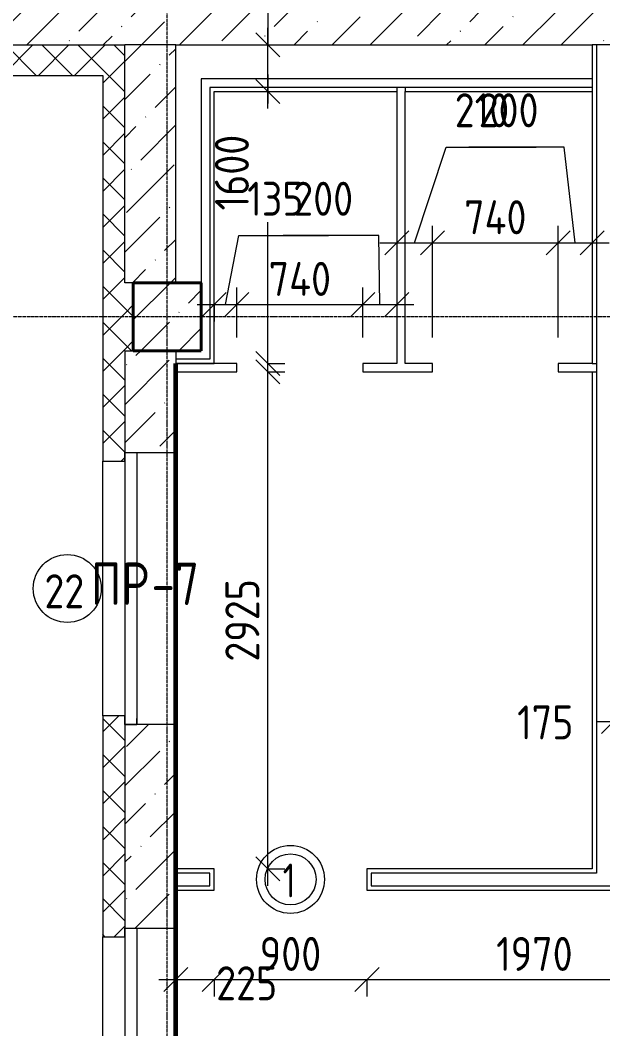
# Model space of a CAD drawing. Header units: millimetres. Extents: x -56773 to 221258, y -262288 to 26541.
# Drawn here: x -19182 to -15754, y -43652 to -37714 of the extents above; entities that cross this region are included whole.
import ezdxf

# ---------------------------------------------------------------- set-up
doc = ezdxf.new("R2010")
doc.units = ezdxf.units.MM
doc.linetypes.add('ADSK_Линия сетки', pattern=[25, 20, -2.5, 0, -2.5])
for name, color, linetype, lineweight in [('3.1 Штукатурка внешн стен для инвесторов', 5, 'Continuous', 60), ('_ Окна', 7, 'Continuous', 18), ('Марки', 7, 'Continuous', 20), ('Марки дверей', 7, 'Continuous', 20), ('Марки окон', 7, 'Continuous', 20), ('Несущие колонны', 7, 'Continuous', 18), ('Окна', 7, 'Continuous', 9), ('Оси', 7, 'Continuous', 9), ('Размеры', 7, 'Continuous', 9), ('Стены внутренние', 7, 'Continuous', 18), ('Стены наружные', 7, 'Continuous', 18), ('Стены несущие', 7, 'Continuous', 30), ('Стены отделка', 7, 'Continuous', 30), ('Стены перегородки', 7, 'Continuous', 30), ('Стены штриховка', 7, 'Continuous', 9)]:
    doc.layers.add(name, color=color, linetype=linetype, lineweight=lineweight)
doc.styles.add('GOST Common_2', font='', dxfattribs={"width": 0.9, "height": 250})
doc.styles.add('GOST Common_3', font='', dxfattribs={"width": 0.9, "height": 200})
doc.styles.add('GOST Common_5', font='', dxfattribs={"width": 0.85, "height": 250})
doc.styles.add('GOST Common_B', font='', dxfattribs={"width": 0.8, "height": 200})
doc.styles.get('GOST Common_2').set_extended_font_data('GOST Common')
doc.styles.get('GOST Common_3').set_extended_font_data('GOST Common')
doc.styles.get('GOST Common_5').set_extended_font_data('GOST Common')
doc.styles.get('GOST Common_B').set_extended_font_data('GOST Common', bold=True)
doc.dimstyles.new('ADSK_Основной_2_0_1', dxfattribs={"dimscale": 304.8, "dimtxt": 201.142999, "dimasz": 0.463911, "dimexe": 0.328084, "dimexo": 0.328084, "dimgap": 0.164042, "dimtad": 1, "dimdec": 3, "dimrnd": 0.001, "dimdsep": 46, "dimtxsty": 'GOST Common_3', "dimblk1": 'OBLIQUE', "dimblk2": 'OBLIQUE', "dimsah": 1, "dimcen": 0.09, "dimdle": 0.328084, "dimazin": 2, "dimtfac": 1, "dimtdec": 4, "dimtix": 1, "dimtmove": 1, "dimatfit": 3, "dimfxl": 1, "dimtvp": 1, "dimtolj": 1, "dimtzin": 0, "dimlwd": 20, "dimlwe": 20, "dimarcsym": 2})
doc.dimstyles.new('ADSK_Основной_2_0_2', dxfattribs={"dimscale": 304.8, "dimtxt": 201.142999, "dimasz": 0.463911, "dimexe": 0.328084, "dimexo": 0.328084, "dimgap": 0.164042, "dimtad": 1, "dimdec": 3, "dimrnd": 0.001, "dimdsep": 46, "dimtxsty": 'GOST Common_3', "dimblk1": 'OBLIQUE', "dimblk2": 'OBLIQUE', "dimsah": 1, "dimcen": 0.09, "dimdle": 0.328084, "dimazin": 2, "dimtfac": 1, "dimtdec": 4, "dimtix": 1, "dimtmove": 0, "dimatfit": 3, "dimfxl": 1, "dimtvp": 1, "dimtolj": 1, "dimtzin": 0, "dimlwd": 20, "dimlwe": 20, "dimarcsym": 2})
pattern_1 = [(45, (1283.93, -48864.63), (84.1895, 308.696), [396.875, -79.375, 3.353, -76.022])]
pattern_2 = [(45, (1283.93, -48864.63), (-106.066, 106.066), []), (135, (1283.93, -48864.63), (-106.066, -106.066), [])]

# ---------------------------------------------------------------- blocks, each defined once
blk = doc.blocks.new('ADSK_КолоннаЖБ_Прямоугольная - 400x400 мм-1807142-Кладочный план 1-го этажа')
at = {"layer": 'Несущие колонны', "lineweight": 40}
for p, q in [((-200, 200), (200, 200)), ((-200, -200), (-200, 200)), ((200, 200), (200, -200)), ((200, -200), (-200, -200))]:
    blk.add_line(p, q, dxfattribs=at)
blk = doc.blocks.new('ОКНО L03 _2СТ_RS - ОК-1_1600х2000h_противоударное-3556404-Кладочный план 1-го этажа')
at = {"layer": '_ Окна'}
for p, q in [((-838.1, -79), (761.9, -79)), ((-838.1, -149), (-838.1, -79)), ((-838.1, -79), (-803.1, -79)), ((761.9, -79), (726.9, -79)), ((761.9, -149), (761.9, -79)), ((-838.1, -149), (761.9, -149)), ((-838.1, -149), (-833.1, -149)), ((761.9, -149), (756.9, -149))]:
    blk.add_line(p, q, dxfattribs=at)
blk = doc.blocks.new('М_двери1 - Марка экземпляра 2-3719212-Кладочный план 1-го этажа')
at = {"layer": 'Марки дверей'}
for radius in [2, 1.5]:
    blk.add_circle((0, 0), radius, dxfattribs=at)
blk = doc.blocks.new('_Oblique')
at = {"color": 0, "linetype": 'ByBlock', "lineweight": -2}
blk.add_line((-0.5, -0.5), (0.5, 0.5), dxfattribs=at)
blk = doc.blocks.new('*D4044')
at = {"layer": 'Defpoints', "color": 0, "lineweight": 25, "transparency": 16777216}
for p in [(-16966.1, -38924.2), (-16756.1, -39024.2), (-16756.1, -39682.7)]:
    blk.add_point(p, dxfattribs=at)
at = {"layer": 'Размеры', "color": 0, "lineweight": 20, "transparency": 16777216}
for p, q in [((-16861.1, -39024.2), (-16675, -38461.1)), ((-16675, -38461.1), (-16146.4, -38461.1)), ((-16756.1, -39582.7), (-16756.1, -38924.2)), ((-17066.1, -39024.2), (-16656.1, -39024.2)), ((-16966.1, -39024.2), (-16966.1, -39124.2))]:
    blk.add_line(p, q, dxfattribs=at)
at = {"layer": 'Размеры', "color": 0, "lineweight": 20, "transparency": 16777216, "xscale": 141.4, "yscale": 141.4, "zscale": 141.4, "rotation": 180}
blk.add_blockref('_Oblique', (-16966.1, -39024.2), dxfattribs=at)
at = {"layer": 'Размеры', "color": 0, "lineweight": 20, "transparency": 16777216, "xscale": 141.4, "yscale": 141.4, "zscale": 141.4}
blk.add_blockref('_Oblique', (-16756.1, -39024.2), dxfattribs=at)
at = {"layer": 'Размеры', "color": 0, "lineweight": 9, "transparency": 16777216, "insert": (-16625, -38144.5), "char_height": 200, "width": 409.104, "attachment_point": 1, "line_spacing_factor": 1.022761, "style": 'GOST Common_3'}
blk.add_mtext('\\A1;210', dxfattribs=at)
blk = doc.blocks.new('*D4045')
at = {"layer": 'Defpoints', "color": 0, "lineweight": 25, "transparency": 16777216}
for p in [(-16016.1, -39024.2), (-16756.1, -39682.7), (-16016.1, -39682.7)]:
    blk.add_point(p, dxfattribs=at)
at = {"layer": 'Размеры', "color": 0, "lineweight": 20, "transparency": 16777216}
for p, q in [((-16756.1, -39582.7), (-16756.1, -38924.2)), ((-16016.1, -39582.7), (-16016.1, -38924.2)), ((-16856.1, -39024.2), (-15916.1, -39024.2))]:
    blk.add_line(p, q, dxfattribs=at)
at = {"layer": 'Размеры', "color": 0, "lineweight": 20, "transparency": 16777216, "xscale": 141.4, "yscale": 141.4, "zscale": 141.4, "rotation": 180}
blk.add_blockref('_Oblique', (-16756.1, -39024.2), dxfattribs=at)
at = {"layer": 'Размеры', "color": 0, "lineweight": 20, "transparency": 16777216, "xscale": 141.4, "yscale": 141.4, "zscale": 141.4}
blk.add_blockref('_Oblique', (-16016.1, -39024.2), dxfattribs=at)
at = {"layer": 'Размеры', "color": 0, "lineweight": 9, "transparency": 16777216, "insert": (-16386.1, -38874.2), "char_height": 200, "width": 474.561, "attachment_point": 5, "style": 'GOST Common_3'}
blk.add_mtext('\\A1;740', dxfattribs=at)
blk = doc.blocks.new('*D4046')
at = {"layer": 'Defpoints', "color": 0, "lineweight": 25, "transparency": 16777216}
for p in [(-15816.1, -38924.2), (-15816.1, -39024.2), (-16016.1, -39682.7)]:
    blk.add_point(p, dxfattribs=at)
at = {"layer": 'Размеры', "color": 0, "lineweight": 20, "transparency": 16777216}
for p, q in [((-15980, -38461.1), (-16542.8, -38461.1)), ((-15916.1, -39024.2), (-15980, -38461.1)), ((-16016.1, -39582.7), (-16016.1, -38924.2)), ((-16116.1, -39024.2), (-15716.1, -39024.2)), ((-15816.1, -39024.2), (-15816.1, -39124.2))]:
    blk.add_line(p, q, dxfattribs=at)
at = {"layer": 'Размеры', "color": 0, "lineweight": 20, "transparency": 16777216, "xscale": 141.4, "yscale": 141.4, "zscale": 141.4, "rotation": 180}
blk.add_blockref('_Oblique', (-16016.1, -39024.2), dxfattribs=at)
at = {"layer": 'Размеры', "color": 0, "lineweight": 20, "transparency": 16777216, "xscale": 141.4, "yscale": 141.4, "zscale": 141.4}
blk.add_blockref('_Oblique', (-15816.1, -39024.2), dxfattribs=at)
at = {"layer": 'Размеры', "color": 0, "lineweight": 9, "transparency": 16777216, "insert": (-16484.1, -38144.5), "char_height": 200, "width": 454.106, "attachment_point": 1, "line_spacing_factor": 1.022761, "style": 'GOST Common_3'}
blk.add_mtext('\\A1;200', dxfattribs=at)
blk = doc.blocks.new('*D4047')
at = {"layer": 'Defpoints', "color": 0, "lineweight": 25, "transparency": 16777216}
for p in [(-17824.6, -38134.7), (-17724.6, -38134.7), (-17824.6, -39734.7)]:
    blk.add_point(p, dxfattribs=at)
at = {"layer": 'Размеры', "color": 0, "lineweight": 20, "transparency": 16777216}
for p, q in [((-17724.6, -38034.7), (-17724.6, -38203.8)), ((-17724.6, -38134.7), (-17624.6, -38134.7)), ((-17724.6, -39834.7), (-17724.6, -38903.8)), ((-17724.6, -39734.7), (-17624.6, -39734.7))]:
    blk.add_line(p, q, dxfattribs=at)
at = {"layer": 'Размеры', "color": 0, "lineweight": 20, "transparency": 16777216, "xscale": 141.4, "yscale": 141.4, "zscale": 141.4}
for p, rotation in [((-17724.6, -38134.7), 90), ((-17724.6, -39734.7), 270)]:
    blk.add_blockref('_Oblique', p, dxfattribs=dict(at, rotation=rotation))
at = {"layer": 'Размеры', "color": 0, "lineweight": 9, "transparency": 16777216, "insert": (-18036, -38834), "char_height": 200, "width": 560.473, "attachment_point": 1, "rotation": 90, "line_spacing_factor": 1.022761, "style": 'GOST Common_3'}
blk.add_mtext('\\A1;1600', dxfattribs=at)
blk = doc.blocks.new('*D4048')
at = {"layer": 'Defpoints', "color": 0, "lineweight": 25, "transparency": 16777216}
for p in [(-17824.6, -37859.7), (-17724.6, -37859.7), (-17824.6, -38134.7)]:
    blk.add_point(p, dxfattribs=at)
at = {"layer": 'Размеры', "color": 0, "lineweight": 20, "transparency": 16777216}
for p, q in [((-17583.2, -37332.8), (-17724.6, -37332.8)), ((-17724.6, -37332.8), (-17724.6, -37859.7)), ((-17724.6, -38234.7), (-17724.6, -37759.7)), ((-17724.6, -37859.7), (-17624.6, -37859.7)), ((-17724.6, -38134.7), (-17624.6, -38134.7))]:
    blk.add_line(p, q, dxfattribs=at)
at = {"layer": 'Размеры', "color": 0, "lineweight": 20, "transparency": 16777216, "xscale": 141.4, "yscale": 141.4, "zscale": 141.4}
for p, rotation in [((-17724.6, -37859.7), 90), ((-17724.6, -38134.7), 270)]:
    blk.add_blockref('_Oblique', p, dxfattribs=dict(at, rotation=rotation))
at = {"layer": 'Размеры', "color": 0, "lineweight": 9, "transparency": 16777216, "insert": (-17435.1, -37376.5), "char_height": 200, "width": 454.106, "attachment_point": 1, "rotation": 90, "line_spacing_factor": 1.022761, "style": 'GOST Common_3'}
blk.add_mtext('\\A1;275', dxfattribs=at)
blk = doc.blocks.new('*D4049')
at = {"layer": 'Defpoints', "color": 0, "lineweight": 25, "transparency": 16777216}
for p in [(-17824.6, -39784.7), (-17724.6, -39784.7), (-17824.6, -42709.7)]:
    blk.add_point(p, dxfattribs=at)
at = {"layer": 'Размеры', "color": 0, "lineweight": 20, "transparency": 16777216}
for p, q in [((-17724.6, -42809.7), (-17724.6, -39684.7)), ((-17724.6, -39784.7), (-17624.6, -39784.7)), ((-17724.6, -42709.7), (-17624.6, -42709.7))]:
    blk.add_line(p, q, dxfattribs=at)
at = {"layer": 'Размеры', "color": 0, "lineweight": 20, "transparency": 16777216, "xscale": 141.4, "yscale": 141.4, "zscale": 141.4}
for p, rotation in [((-17724.6, -39784.7), 90), ((-17724.6, -42709.7), 270)]:
    blk.add_blockref('_Oblique', p, dxfattribs=dict(at, rotation=rotation))
at = {"layer": 'Размеры', "color": 0, "lineweight": 9, "transparency": 16777216, "insert": (-17874.6, -41247.2), "char_height": 200, "width": 605.475, "attachment_point": 5, "rotation": 90, "style": 'GOST Common_3'}
blk.add_mtext('\\A1;2925', dxfattribs=at)
blk = doc.blocks.new('*D4054')
at = {"layer": 'Defpoints', "color": 0, "lineweight": 25, "transparency": 16777216}
for p in [(-15516.1, -41509.7), (-15691.1, -41741.7), (-15516.1, -41841.7)]:
    blk.add_point(p, dxfattribs=at)
at = {"layer": 'Размеры', "color": 0, "lineweight": 20, "transparency": 16777216}
for p, q in [((-15516.1, -41609.7), (-15516.1, -41941.7)), ((-15791.1, -41841.7), (-15416.1, -41841.7)), ((-15691.1, -41841.7), (-15691.1, -41941.7))]:
    blk.add_line(p, q, dxfattribs=at)
at = {"layer": 'Размеры', "color": 0, "lineweight": 20, "transparency": 16777216, "xscale": 141.4, "yscale": 141.4, "zscale": 141.4, "rotation": 180}
blk.add_blockref('_Oblique', (-15691.1, -41841.7), dxfattribs=at)
at = {"layer": 'Размеры', "color": 0, "lineweight": 20, "transparency": 16777216, "xscale": 141.4, "yscale": 141.4, "zscale": 141.4}
blk.add_blockref('_Oblique', (-15516.1, -41841.7), dxfattribs=at)
at = {"layer": 'Размеры', "color": 0, "lineweight": 9, "transparency": 16777216, "insert": (-16257.7, -41747.8), "char_height": 200, "width": 409.104, "attachment_point": 1, "line_spacing_factor": 1.022761, "style": 'GOST Common_3'}
blk.add_mtext('\\A1;175', dxfattribs=at)
blk = doc.blocks.new('*D4064')
at = {"layer": 'Defpoints', "color": 0, "lineweight": 25, "transparency": 16777216}
for p in [(-18041.1, -39287.2), (-17906.1, -39387.2), (-17906.1, -39682.7)]:
    blk.add_point(p, dxfattribs=at)
at = {"layer": 'Размеры', "color": 0, "lineweight": 20, "transparency": 16777216}
for p, q in [((-17973.6, -39387.2), (-17895.8, -38981.8)), ((-17895.8, -38981.8), (-17367.3, -38981.8)), ((-17906.1, -39582.7), (-17906.1, -39287.2)), ((-18141.1, -39387.2), (-17806.1, -39387.2)), ((-18041.1, -39387.2), (-18041.1, -39487.2))]:
    blk.add_line(p, q, dxfattribs=at)
at = {"layer": 'Размеры', "color": 0, "lineweight": 20, "transparency": 16777216, "xscale": 141.4, "yscale": 141.4, "zscale": 141.4, "rotation": 180}
blk.add_blockref('_Oblique', (-18041.1, -39387.2), dxfattribs=at)
at = {"layer": 'Размеры', "color": 0, "lineweight": 20, "transparency": 16777216, "xscale": 141.4, "yscale": 141.4, "zscale": 141.4}
blk.add_blockref('_Oblique', (-17906.1, -39387.2), dxfattribs=at)
at = {"layer": 'Размеры', "color": 0, "lineweight": 9, "transparency": 16777216, "insert": (-17845.8, -38665.2), "char_height": 200, "width": 409.104, "attachment_point": 1, "line_spacing_factor": 1.022761, "style": 'GOST Common_3'}
blk.add_mtext('\\A1;135', dxfattribs=at)
blk = doc.blocks.new('*D4065')
at = {"layer": 'Defpoints', "color": 0, "lineweight": 25, "transparency": 16777216}
for p in [(-17166.1, -39387.2), (-17906.1, -39682.7), (-17166.1, -39682.7)]:
    blk.add_point(p, dxfattribs=at)
at = {"layer": 'Размеры', "color": 0, "lineweight": 20, "transparency": 16777216}
for p, q in [((-17906.1, -39582.7), (-17906.1, -39287.2)), ((-17166.1, -39582.7), (-17166.1, -39287.2)), ((-18006.1, -39387.2), (-17066.1, -39387.2))]:
    blk.add_line(p, q, dxfattribs=at)
at = {"layer": 'Размеры', "color": 0, "lineweight": 20, "transparency": 16777216, "xscale": 141.4, "yscale": 141.4, "zscale": 141.4, "rotation": 180}
blk.add_blockref('_Oblique', (-17906.1, -39387.2), dxfattribs=at)
at = {"layer": 'Размеры', "color": 0, "lineweight": 20, "transparency": 16777216, "xscale": 141.4, "yscale": 141.4, "zscale": 141.4}
blk.add_blockref('_Oblique', (-17166.1, -39387.2), dxfattribs=at)
at = {"layer": 'Размеры', "color": 0, "lineweight": 9, "transparency": 16777216, "insert": (-17536.1, -39237.2), "char_height": 200, "width": 474.561, "attachment_point": 5, "style": 'GOST Common_3'}
blk.add_mtext('\\A1;740', dxfattribs=at)
blk = doc.blocks.new('*D4066')
at = {"layer": 'Defpoints', "color": 0, "lineweight": 25, "transparency": 16777216}
for p in [(-16966.1, -39287.2), (-16966.1, -39387.2), (-17166.1, -39682.7)]:
    blk.add_point(p, dxfattribs=at)
at = {"layer": 'Размеры', "color": 0, "lineweight": 20, "transparency": 16777216}
for p, q in [((-17070.9, -38981.8), (-17633.8, -38981.8)), ((-17066.1, -39387.2), (-17070.9, -38981.8)), ((-17166.1, -39582.7), (-17166.1, -39287.2)), ((-17266.1, -39387.2), (-16866.1, -39387.2)), ((-16966.1, -39387.2), (-16966.1, -39487.2))]:
    blk.add_line(p, q, dxfattribs=at)
at = {"layer": 'Размеры', "color": 0, "lineweight": 20, "transparency": 16777216, "xscale": 141.4, "yscale": 141.4, "zscale": 141.4, "rotation": 180}
blk.add_blockref('_Oblique', (-17166.1, -39387.2), dxfattribs=at)
at = {"layer": 'Размеры', "color": 0, "lineweight": 20, "transparency": 16777216, "xscale": 141.4, "yscale": 141.4, "zscale": 141.4}
blk.add_blockref('_Oblique', (-16966.1, -39387.2), dxfattribs=at)
at = {"layer": 'Размеры', "color": 0, "lineweight": 9, "transparency": 16777216, "insert": (-17575, -38665.2), "char_height": 200, "width": 454.106, "attachment_point": 1, "line_spacing_factor": 1.022761, "style": 'GOST Common_3'}
blk.add_mtext('\\A1;200', dxfattribs=at)
blk = doc.blocks.new('*D4070')
at = {"layer": 'Defpoints', "color": 0, "lineweight": 25, "transparency": 16777216}
for p in [(-18266.1, -43260.9), (-18041.1, -43260.9), (-18041.1, -43360.9)]:
    blk.add_point(p, dxfattribs=at)
at = {"layer": 'Размеры', "color": 0, "lineweight": 20, "transparency": 16777216}
for p, q in [((-18366.1, -43360.9), (-17941.1, -43360.9)), ((-18266.1, -43360.9), (-18266.1, -43460.9)), ((-18041.1, -43360.9), (-18041.1, -43460.9))]:
    blk.add_line(p, q, dxfattribs=at)
at = {"layer": 'Размеры', "color": 0, "lineweight": 20, "transparency": 16777216, "xscale": 141.4, "yscale": 141.4, "zscale": 141.4, "rotation": 180}
blk.add_blockref('_Oblique', (-18266.1, -43360.9), dxfattribs=at)
at = {"layer": 'Размеры', "color": 0, "lineweight": 20, "transparency": 16777216, "xscale": 141.4, "yscale": 141.4, "zscale": 141.4}
blk.add_blockref('_Oblique', (-18041.1, -43360.9), dxfattribs=at)
at = {"layer": 'Размеры', "color": 0, "lineweight": 9, "transparency": 16777216, "insert": (-18028.7, -43283.7), "char_height": 200, "width": 454.106, "attachment_point": 1, "line_spacing_factor": 1.022761, "style": 'GOST Common_3'}
blk.add_mtext('\\A1;225', dxfattribs=at)
blk = doc.blocks.new('*D4071')
at = {"layer": 'Defpoints', "color": 0, "lineweight": 25, "transparency": 16777216}
for p in [(-18041.1, -43260.9), (-17141.1, -43260.9), (-17141.1, -43360.9)]:
    blk.add_point(p, dxfattribs=at)
at = {"layer": 'Размеры', "color": 0, "lineweight": 20, "transparency": 16777216}
for p, q in [((-18141.1, -43360.9), (-17041.1, -43360.9)), ((-18041.1, -43360.9), (-18041.1, -43460.9)), ((-17141.1, -43360.9), (-17141.1, -43460.9))]:
    blk.add_line(p, q, dxfattribs=at)
at = {"layer": 'Размеры', "color": 0, "lineweight": 20, "transparency": 16777216, "xscale": 141.4, "yscale": 141.4, "zscale": 141.4, "rotation": 180}
blk.add_blockref('_Oblique', (-18041.1, -43360.9), dxfattribs=at)
at = {"layer": 'Размеры', "color": 0, "lineweight": 20, "transparency": 16777216, "xscale": 141.4, "yscale": 141.4, "zscale": 141.4}
blk.add_blockref('_Oblique', (-17141.1, -43360.9), dxfattribs=at)
at = {"layer": 'Размеры', "color": 0, "lineweight": 9, "transparency": 16777216, "insert": (-17591.1, -43210.9), "char_height": 200, "width": 454.106, "attachment_point": 5, "style": 'GOST Common_3'}
blk.add_mtext('\\A1;900', dxfattribs=at)
blk = doc.blocks.new('*D4072')
at = {"layer": 'Defpoints', "color": 0, "lineweight": 25, "transparency": 16777216}
for p in [(-17141.1, -43260.9), (-15171.1, -43260.9), (-15171.1, -43360.9)]:
    blk.add_point(p, dxfattribs=at)
at = {"layer": 'Размеры', "color": 0, "lineweight": 20, "transparency": 16777216}
for p, q in [((-17241.1, -43360.9), (-15071.1, -43360.9)), ((-17141.1, -43360.9), (-17141.1, -43460.9)), ((-15171.1, -43360.9), (-15171.1, -43460.9))]:
    blk.add_line(p, q, dxfattribs=at)
at = {"layer": 'Размеры', "color": 0, "lineweight": 20, "transparency": 16777216, "xscale": 141.4, "yscale": 141.4, "zscale": 141.4, "rotation": 180}
blk.add_blockref('_Oblique', (-17141.1, -43360.9), dxfattribs=at)
at = {"layer": 'Размеры', "color": 0, "lineweight": 20, "transparency": 16777216, "xscale": 141.4, "yscale": 141.4, "zscale": 141.4}
blk.add_blockref('_Oblique', (-15171.1, -43360.9), dxfattribs=at)
at = {"layer": 'Размеры', "color": 0, "lineweight": 9, "transparency": 16777216, "insert": (-16156.1, -43210.9), "char_height": 200, "width": 560.473, "attachment_point": 5, "style": 'GOST Common_3'}
blk.add_mtext('\\A1;1970', dxfattribs=at)
blk = doc.blocks.new('М_окна1 - Маркировка типоразмера-1510237-Кладочный план 1-го этажа')
at = {"layer": 'Марки окон'}
blk.add_circle((0, 0), 2, dxfattribs=at)

msp = doc.modelspace()

# ---------------------------------------------------------------- hatches: boundary and pattern name
at = {"layer": 'Несущие колонны', "lineweight": 9}
h = msp.add_hatch(dxfattribs=at)
h.set_pattern_fill('FP_3', color=256, style=0, pattern_type=2)
h.set_pattern_definition([(45, (1283.93, -48864.63), (-224.5064, 224.5064), []), (45, (1508.44, -48864.63), (-224.5064, 224.5064), [396.875, -79.375, 3.353, -76.022])])
h.paths.add_polyline_path([(-18183.8506, -39659.6624), (-18116.0657, -39659.6624), (-18116.0657, -39259.6624), (-18516.0657, -39259.6624), (-18516.0657, -39659.6624)])
at = {"layer": 'Стены внутренние', "lineweight": 9}
h = msp.add_hatch(dxfattribs=at)
h.set_pattern_fill('FP_1', color=256, style=0, pattern_type=2)
h.set_pattern_definition(pattern_1)
h.paths.add_polyline_path([(-18566.0657, -55659.6624), (-18266.0657, -55659.6624), (-18266.0657, -52259.6624), (-18565.0657, -52259.6624), (-18566.0657, -53855.1206)])
h.paths.add_polyline_path([(-18566.0657, -50709.6624), (-18565.0657, -50709.6624), (-18565.0657, -50659.6624), (-18266.0657, -50659.6624), (-18266.0657, -50059.6624), (-18566.0657, -50059.6624)])
h.paths.add_polyline_path([(-18266.0657, -49659.6624), (-18266.0657, -48459.6624), (-18565.0657, -48459.6624), (-18566.0657, -49659.6624)])
h.paths.add_polyline_path([(-18565.0657, -46909.6624), (-18565.0657, -46859.6624), (-18266.0657, -46859.6624), (-18266.0657, -45659.6624), (-18566.0657, -45659.6624), (-18566.0657, -46909.6624)])
h.paths.add_polyline_path([(-18266.0657, -45259.6624), (-18266.0657, -44659.6624), (-18565.0657, -44659.6624), (-18566.0657, -45259.6624)])
h.paths.add_polyline_path([(-18565.0657, -43109.6624), (-18565.0657, -43059.6624), (-18266.0657, -43059.6624), (-18266.0657, -41859.6624), (-18565.0657, -41859.6624), (-18566.0657, -43109.6624)])
h.paths.add_polyline_path([(-18566.0657, -40309.6624), (-18565.0657, -40309.6624), (-18565.0657, -40259.6624), (-18266.0657, -40259.6624), (-18266.0657, -39659.6624), (-18566.0657, -39659.6624)])
h.paths.add_polyline_path([(-18266.0657, -39259.6624), (-18266.0657, -37859.6624), (-18566.0657, -37859.6624), (-18566.0657, -39259.6624)])
at = {"layer": 'Стены наружные', "lineweight": 9}
h = msp.add_hatch(dxfattribs=at)
h.set_pattern_fill('FP_1', color=256, style=0, pattern_type=2)
h.set_pattern_definition(pattern_1)
h.paths.add_polyline_path([(-14116.0657, -37859.6624), (-11816.0657, -37859.6624), (-11816.0657, -37659.6624), (-20016.0657, -37659.6624), (-20016.0657, -37859.6624), (-14141.0657, -37859.6624)])
h = msp.add_hatch(dxfattribs=at)
h.set_pattern_fill('FP_4', color=256, style=0, pattern_type=2)
h.set_pattern_definition(pattern_2)
h.paths.add_polyline_path([(-18566.0657, -38039.6624), (-18566.0657, -37859.6624), (-20396.0657, -37859.6624), (-20396.0657, -38039.6624), (-18696.0657, -38039.6624)])
h = msp.add_hatch(dxfattribs=at)
h.set_pattern_fill('FP_4', color=256, style=0, pattern_type=2)
h.set_pattern_definition(pattern_2)
h.paths.add_polyline_path([(-18566.0657, -55659.6624), (-18566.0657, -52209.6624), (-18696.0657, -52209.6624), (-18696.0657, -55659.6624)])
h.paths.add_polyline_path([(-18696.0657, -50709.6624), (-18566.0657, -50709.6624), (-18566.0657, -48409.6624), (-18696.0657, -48409.6624), (-18696.0657, -48702.4494)])
h.paths.add_polyline_path([(-18566.0657, -46909.6624), (-18566.0657, -44609.6624), (-18696.0657, -44609.6624), (-18696.0657, -46909.6624)])
h.paths.add_polyline_path([(-18696.0657, -43109.6624), (-18566.0657, -43109.6624), (-18566.0657, -41809.6624), (-18696.0657, -41809.6624)])
h.paths.add_polyline_path([(-18566.0657, -40309.6624), (-18566.0657, -38039.6624), (-18696.0657, -38039.6624), (-18696.0657, -40309.6624)])
h = msp.add_hatch(dxfattribs=at)
h.set_pattern_fill('FP_4', color=256, style=0, pattern_type=2)
h.set_pattern_definition(pattern_2)
h.paths.add_polyline_path([(-18566.0657, -39659.6624), (-18516.0657, -39659.6624), (-18516.0657, -39259.6624), (-18566.0657, -39259.6624)])

# ---------------------------------------------------------------- linework, layer by layer
at = {"layer": '3.1 Штукатурка внешн стен для инвесторов'}
msp.add_lwpolyline([(-18266.0657, -45234.6624), (-18266.0657, -42850.4619), (-18266.0657, -39734.6624)], dxfattribs=at)
at = {"layer": 'Несущие колонны', "lineweight": 9}
for p, q in [((-18116.0657, -39259.6624), (-18516.0657, -39259.6624)), ((-18516.0657, -39259.6624), (-18516.0657, -39659.6624)), ((-18116.0657, -39659.6624), (-18116.0657, -39259.6624)), ((-18516.0657, -39659.6624), (-18116.0657, -39659.6624))]:
    msp.add_line(p, q, dxfattribs=at)
at = {"layer": 'Оси', "linetype": 'ADSK_Линия сетки', "lineweight": 5}
for p, q in [((-18316.0657, -59838.5137), (-18316.0657, -24363.7173)), ((63681.4538, -39459.6624), (-23956.1623, -39459.6624))]:
    msp.add_line(p, q, dxfattribs=at)
at = {"layer": 'Стены внутренние', "lineweight": 5}
for p, q in [((-18266.0657, -40259.6624), (-18266.0657, -41859.6624)), ((-18266.0657, -43059.6624), (-18266.0657, -44659.6624))]:
    msp.add_line(p, q, dxfattribs=at)
at = {"layer": 'Стены наружные', "lineweight": 9}
for p, q in [((-18696.0657, -41809.6624), (-18696.0657, -40309.6624)), ((-18696.0657, -44609.6624), (-18696.0657, -43109.6624))]:
    msp.add_line(p, q, dxfattribs=at)
at = {"layer": 'Стены несущие', "lineweight": 9}
for p, q in [((-20216.0657, -37859.6624), (-18566.0657, -37859.6624)), ((-18266.0657, -39259.6624), (-18266.0657, -37859.6624)), ((-18266.0657, -37859.6624), (-15816.0657, -37859.6624)), ((-15816.0657, -37859.6624), (-15816.0657, -39734.6624)), ((-15816.0657, -38059.6624), (-18116.0657, -38059.6624)), ((-18116.0657, -38059.6624), (-18116.0657, -39659.6624)), ((-18516.0657, -39259.6624), (-18266.0657, -39259.6624)), ((-18116.0657, -39659.6624), (-18516.0657, -39659.6624)), ((-18266.0657, -40259.6624), (-18266.0657, -39784.6624)), ((-15816.0657, -39784.6624), (-15816.0657, -42709.6624)), ((-18566.0657, -40309.6624), (-18565.0657, -40309.6624)), ((-18565.0657, -40309.6624), (-18565.0657, -40259.6624)), ((-18565.0657, -40259.6624), (-18266.0657, -40259.6624)), ((-18565.0657, -41809.6624), (-18566.0657, -41809.6624)), ((-18565.0657, -41859.6624), (-18565.0657, -41809.6624)), ((-18266.0657, -41859.6624), (-18565.0657, -41859.6624)), ((-18266.0657, -42709.6624), (-18266.0657, -41859.6624)), ((-18041.0657, -42709.6624), (-18266.0657, -42709.6624)), ((-18041.0657, -42834.6624), (-18041.0657, -42709.6624)), ((-15816.0657, -42709.6624), (-17141.0657, -42709.6624)), ((-17141.0657, -42709.6624), (-17141.0657, -42834.6624)), ((-18266.0657, -43059.6624), (-18266.0657, -42834.6624)), ((-18266.0657, -42834.6624), (-18041.0657, -42834.6624)), ((-17141.0657, -42834.6624), (-15171.0657, -42834.6624)), ((-18565.0657, -43109.6624), (-18565.0657, -43059.6624)), ((-18565.0657, -43059.6624), (-18266.0657, -43059.6624)), ((-18566.0657, -43109.6624), (-18565.0657, -43109.6624))]:
    msp.add_line(p, q, dxfattribs=at)
at = {"layer": 'Стены отделка', "lineweight": 18}
for p, q in [((-20396.0657, -38039.6624), (-18696.0657, -38039.6624)), ((-18696.0657, -38039.6624), (-18696.0657, -40309.6624)), ((-18041.0657, -38134.6624), (-16966.0657, -38134.6624)), ((-18041.0657, -39734.6624), (-18041.0657, -38134.6624)), ((-16916.0657, -38134.6624), (-15816.0657, -38134.6624)), ((-18516.0657, -39259.6624), (-18566.0657, -39259.6624)), ((-18516.0657, -39659.6624), (-18516.0657, -39259.6624)), ((-18566.0657, -39659.6624), (-18516.0657, -39659.6624)), ((-18266.0657, -39734.6624), (-18041.0657, -39734.6624)), ((-18696.0657, -40309.6624), (-18566.0657, -40309.6624)), ((-18566.0657, -41809.6624), (-18696.0657, -41809.6624)), ((-18696.0657, -41809.6624), (-18696.0657, -43109.6624)), ((-18696.0657, -43109.6624), (-18566.0657, -43109.6624))]:
    msp.add_line(p, q, dxfattribs=at)
at = {"layer": 'Стены перегородки', "lineweight": 18}
for p, q in [((-16966.0657, -38134.6624), (-16966.0657, -39734.6624)), ((-16916.0657, -39734.6624), (-16916.0657, -38134.6624)), ((-17906.0657, -39734.6624), (-18266.0657, -39734.6624)), ((-18266.0657, -39734.6624), (-18266.0657, -39784.6624)), ((-17906.0657, -39784.6624), (-17906.0657, -39734.6624)), ((-16966.0657, -39734.6624), (-17166.0657, -39734.6624)), ((-17166.0657, -39734.6624), (-17166.0657, -39784.6624)), ((-16756.0657, -39734.6624), (-16916.0657, -39734.6624)), ((-16756.0657, -39784.6624), (-16756.0657, -39734.6624)), ((-15816.0657, -39734.6624), (-16016.0657, -39734.6624)), ((-16016.0657, -39734.6624), (-16016.0657, -39784.6624)), ((-18266.0657, -39784.6624), (-17906.0657, -39784.6624)), ((-17166.0657, -39784.6624), (-16756.0657, -39784.6624)), ((-16016.0657, -39784.6624), (-15816.0657, -39784.6624))]:
    msp.add_line(p, q, dxfattribs=at)
at = {"layer": 'Стены штриховка', "lineweight": 9}
for p, q in [((-18266.0657, -37859.6624), (-18566.0657, -37859.6624)), ((-18566.0657, -39259.6624), (-18566.0657, -37859.6624)), ((-15691.0657, -37859.6624), (-15816.0657, -37859.6624)), ((-15791.0657, -37859.6624), (-15791.0657, -42734.6624)), ((-15816.0657, -38109.6624), (-18066.0657, -38109.6624)), ((-18066.0657, -38109.6624), (-18066.0657, -39709.6624)), ((-16966.0657, -38109.6624), (-16966.0657, -38134.6624)), ((-16916.0657, -38109.6624), (-16916.0657, -38134.6624)), ((-18566.0657, -39659.6624), (-18566.0657, -40309.6624)), ((-18266.0657, -39659.6624), (-18266.0657, -39734.6624)), ((-18066.0657, -39709.6624), (-18266.0657, -39709.6624)), ((-15816.0657, -39734.6624), (-15791.0657, -39734.6624)), ((-15816.0657, -39784.6624), (-15791.0657, -39784.6624)), ((-18566.0657, -41809.6624), (-18566.0657, -43109.6624)), ((-18266.0657, -42709.6624), (-18266.0657, -42834.6624)), ((-18066.0657, -42734.6624), (-18266.0657, -42734.6624)), ((-18066.0657, -42809.6624), (-18066.0657, -42734.6624)), ((-15791.0657, -42734.6624), (-17116.0657, -42734.6624)), ((-17116.0657, -42734.6624), (-17116.0657, -42809.6624)), ((-18266.0657, -42809.6624), (-18066.0657, -42809.6624)), ((-17116.0657, -42809.6624), (-15196.0657, -42809.6624))]:
    msp.add_line(p, q, dxfattribs=at)

# ---------------------------------------------------------------- block references
at = {"layer": 'Марки дверей', "xscale": 99.99999999999993, "yscale": 99.99999999999993, "zscale": 99.99999999999993}
msp.add_blockref('М_двери1 - Марка экземпляра 2-3719212-Кладочный план 1-го этажа', (-17591.0657, -42772.1624), dxfattribs=at)
at = {"layer": 'Марки окон', "xscale": 99.99999999999993, "yscale": 99.99999999999993, "zscale": 99.99999999999993}
msp.add_blockref('М_окна1 - Маркировка типоразмера-1510237-Кладочный план 1-го этажа', (-18904.7115, -41059.6624), dxfattribs=at)
at = {"layer": 'Несущие колонны', "lineweight": 40, "rotation": 89.9999999999999}
msp.add_blockref('ADSK_КолоннаЖБ_Прямоугольная - 400x400 мм-1807142-Кладочный план 1-го этажа', (-18316.0657, -39459.6624), dxfattribs=at)
at = {"layer": 'Окна', "rotation": 269.9999999999997}
for p in [(-18416.0657, -41097.7624), (-18416.0657, -43897.7624)]:
    msp.add_blockref('ОКНО L03 _2СТ_RS - ОК-1_1600х2000h_противоударное-3556404-Кладочный план 1-го этажа', p, dxfattribs=at)

# ---------------------------------------------------------------- texts
at = {"layer": 'Марки', "lineweight": 9, "char_height": 250, "attachment_point": 1, "style": 'GOST Common_5'}
for s, insert, width in [('ПР', (-18765.9965, -40906.6813), 432.91125), ('-7', (-18408.809, -40906.6813), 389.620125)]:
    msp.add_mtext(s, dxfattribs=dict(at, insert=insert, width=width))
at = {"layer": 'Марки дверей', "lineweight": 5, "insert": (-17636.7231, -42678.5035), "char_height": 200, "width": 102.616, "attachment_point": 1, "style": 'GOST Common_B'}
msp.add_mtext('\\fGOST Common|b1|i0|c204|p34|;\\W.8;1', dxfattribs=at)
at = {"layer": 'Марки окон', "lineweight": 5, "insert": (-19039.2689, -40975.8771), "char_height": 200, "width": 317.46825, "attachment_point": 1, "style": 'GOST Common_2'}
msp.add_mtext('22', dxfattribs=at)

# ---------------------------------------------------------------- dimensions: what is measured, and where the dimension line sits
at = {"layer": 'Размеры', "lineweight": 9}
for base, p1, p2, override, picture, middle in [((-17724.5967, -37859.6624), (-17824.5816, -38134.6624), (-17824.5816, -37859.6624), {"dimpost": '<>', "dimfxl": 275}, '*D4048', (-17613.5341, -37332.8272)), ((-17724.5967, -38134.6624), (-17824.5816, -39734.6624), (-17824.5816, -38134.6624), {"dimpost": '<>', "dimfxl": 1600}, '*D4047', (-17902.629, -38553.7956))]:
    dim = msp.add_linear_dim(base=base, p1=p1, p2=p2, angle=90, dimstyle='ADSK_Основной_2_0_1', override=override, dxfattribs=at)
    dim.commit()
    dim.dimension.update_dxf_attribs({"geometry": picture, "text_midpoint": middle, "dimtype": 160, "text_rotation": 90})
for base, p1, p2, override, picture, middle in [((-16756.0657, -39024.1549), (-16966.0657, -38924.17), (-16756.0657, -39682.6624), {"dimpost": '<>', "dimfxl": 787.026539}, '*D4044', (-16624.9522, -38461.1336)), ((-15816.0657, -39024.1549), (-16016.0657, -39682.6624), (-15816.0657, -38924.17), {"dimpost": '<>', "dimfxl": 784.417474}, '*D4046', (-16029.984, -38461.1336)), ((-17906.0657, -39387.221), (-18041.0657, -39287.2361), (-17906.0657, -39682.6624), {"dimpost": '<>', "dimfxl": 417.836092}, '*D4064', (-17845.8282, -38981.8197)), ((-16966.0657, -39387.221), (-17166.0657, -39682.6624), (-16966.0657, -39287.2361), {"dimpost": '<>', "dimfxl": 443.127521}, '*D4066', (-17120.9188, -38981.8197)), ((-15516.0657, -41841.6984), (-15691.0657, -41741.7135), (-15516.0657, -41509.6624), {"dimpost": '<>', "dimfxl": 290.641915}, '*D4054', (-16053.1828, -42064.4885)), ((-18041.0657, -43360.9251), (-18266.0657, -43260.9402), (-18041.0657, -43260.9402), {"dimpost": '<>', "dimfxl": 225}, '*D4070', (-17801.5996, -43600.3723))]:
    dim = msp.add_linear_dim(base=base, p1=p1, p2=p2, dimstyle='ADSK_Основной_2_0_1', override=override, dxfattribs=at)
    dim.commit()
    dim.dimension.update_dxf_attribs({"geometry": picture, "text_midpoint": middle, "dimtype": 160})
for base, p1, p2, override, picture, middle in [((-16016.0657, -39024.1549), (-16756.0657, -39682.6624), (-16016.0657, -39682.6624), {"dimpost": '<>', "dimfxl": 740}, '*D4045', (-16386.0657, -38874.1549)), ((-17166.0657, -39387.221), (-17906.0657, -39682.6624), (-17166.0657, -39682.6624), {"dimpost": '<>', "dimfxl": 740}, '*D4065', (-17536.0657, -39237.221)), ((-17141.0657, -43360.9251), (-18041.0657, -43260.9402), (-17141.0657, -43260.9402), {"dimpost": '<>', "dimfxl": 900}, '*D4071', (-17591.0657, -43210.9251)), ((-15171.0657, -43360.9251), (-17141.0657, -43260.9402), (-15171.0657, -43260.9402), {"dimpost": '<>', "dimfxl": 1970}, '*D4072', (-16156.0657, -43210.9251))]:
    dim = msp.add_linear_dim(base=base, p1=p1, p2=p2, dimstyle='ADSK_Основной_2_0_2', override=override, dxfattribs=at)
    dim.commit()
    dim.dimension.update_dxf_attribs({"geometry": picture, "text_midpoint": middle})
dim = msp.add_linear_dim(base=(-17724.5967, -39784.6624), p1=(-17824.5816, -42709.6624), p2=(-17824.5816, -39784.6624), angle=90, dimstyle='ADSK_Основной_2_0_2', override={"dimpost": '<>', "dimfxl": 2925}, dxfattribs=at)
dim.commit()
dim.dimension.update_dxf_attribs({"geometry": '*D4049', "text_midpoint": (-17874.5967, -41247.1624)})

doc.saveas('drawing.dxf')
